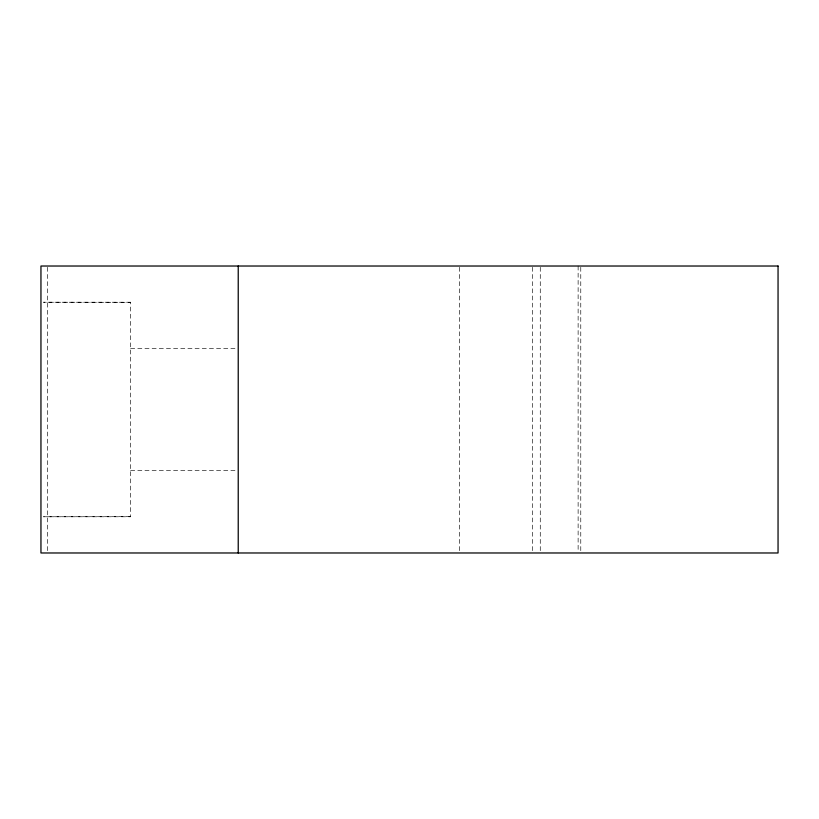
<?xml version="1.0" encoding="UTF-8"?>
<svg xmlns="http://www.w3.org/2000/svg" width="819" height="819" viewBox="0 0 819 819"><rect width="100%" height="100%" fill="white"/><g stroke="black" fill="none" stroke-linecap="round" stroke-linejoin="round"><path stroke-width="0.61" stroke-dasharray="4.09 3.07" d="M130.62 302.221L43.479 302.221L130.62 302.303L130.62 516.779L43.479 516.779L130.62 516.697M130.62 348.525L236.967 348.525M130.62 470.475L236.967 470.475M580.773 267.301L580.773 551.699M578.122 266.021L578.122 551.699M540.274 267.301L540.274 551.699M532.514 267.301L532.514 551.699M459.408 267.301L459.408 551.699M47.635 267.301L47.635 552.979"/><path stroke-width="1.23" d="M238.227 266.021L238.227 552.979M778.05 266.021L40.95 266.021L40.95 552.979L778.05 552.979L778.05 266.021"/></g></svg>
